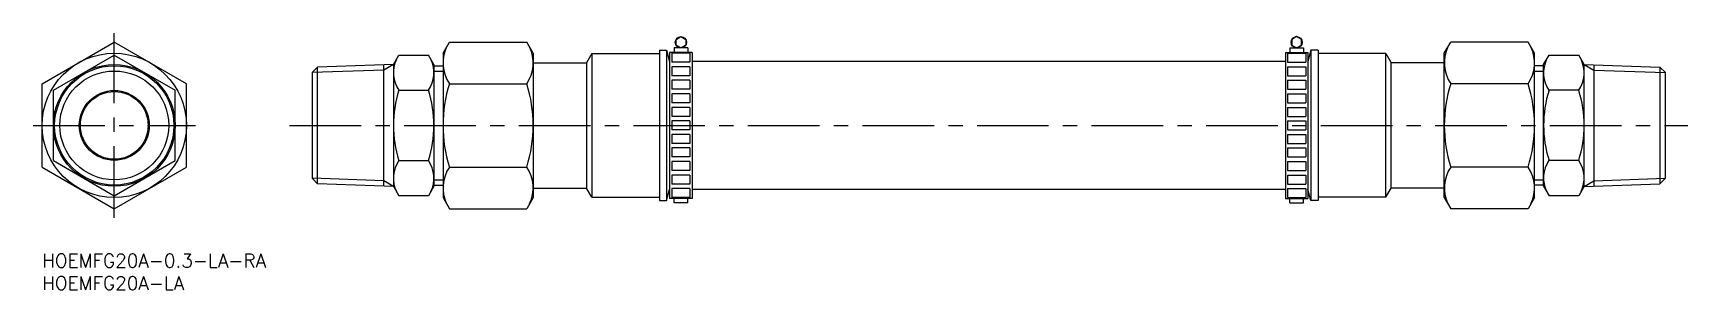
# Model space of a CAD drawing. Extents: x -2 to 365, y -8 to 49.
import ezdxf

# ---------------------------------------------------------------- set-up
doc = ezdxf.new("R2010")
doc.units = 0
doc.header["$LTSCALE"] = 0.5
doc.linetypes.add('CENTER', pattern=[50.8, 31.75, -6.35, 6.35, -6.35])
for name, color, linetype in [('MSM_CENTER', 1, 'CENTER'), ('MSM_CONTINUOUS', 7, 'CONTINUOUS'), ('MSM_NARROW', 5, 'CONTINUOUS'), ('MSM_PART_NUMBER', 7, 'CONTINUOUS')]:
    doc.layers.add(name, color=color, linetype=linetype)
doc.styles.get("Standard").update_dxf_attribs({"font": 'txt.shx', "height": 3, "bigfont": 'bigfont.shx'})

# ---------------------------------------------------------------- blocks, each defined once
blk = doc.blocks.new('*U11')
at = {"layer": 'MSM_PART_NUMBER'}
blk.add_text('HOEMFG20A-0.3-LA-RA', height=3, dxfattribs=at).set_placement((0, -3))
blk = doc.blocks.new('*U12')
at = {"layer": 'MSM_PART_NUMBER'}
blk.add_text('HOEMFG20A-LA', height=3, dxfattribs=at).set_placement((0, -8))

msp = doc.modelspace()

# ---------------------------------------------------------------- linework, layer by layer
at = {"layer": 'MSM_CENTER'}
for p, q in [((16, 8), (16, 48.95)), ((-2, 28.48), (34, 28.48)), ((54.88, 28.48), (364.88, 28.48))]:
    msp.add_line(p, q, dxfattribs=at)
at = {"layer": 'MSM_CONTINUOUS'}
for p, q in [((140.54, 47.55), (141.63, 48.18)), ((141.63, 48.18), (142.71, 47.55)), ((278.14, 48.18), (277.06, 47.55)), ((279.22, 47.55), (278.14, 48.18)), ((0, 37.71), (16, 46.95)), ((2.5, 36.27), (16, 44.06)), ((32, 37.71), (16, 46.95)), ((16, 44.06), (29.5, 36.27)), ((77.88, 41.98), (79.09, 44.06)), ((79.09, 44.06), (85.68, 44.06)), ((86.88, 41.98), (85.68, 44.06)), ((88.88, 44.48), (90.31, 46.95)), ((88.88, 44.48), (88.88, 12.48)), ((90.31, 46.95), (107.45, 46.95)), ((108.88, 44.48), (107.45, 46.95)), ((108.88, 44.48), (108.88, 12.48)), ((121.88, 44.41), (120.7, 42.36)), ((121.88, 44.41), (121.88, 12.54)), ((121.88, 44.41), (136.88, 44.41)), ((136.88, 45.16), (138.46, 45.16)), ((136.88, 45.16), (136.88, 11.79)), ((138.46, 45.16), (139.13, 42.68)), ((138.46, 45.16), (138.46, 11.79)), ((144.13, 44.68), (139.13, 44.68)), ((139.13, 44.68), (139.13, 12.28)), ((143.63, 44.48), (139.63, 44.48)), ((139.63, 44.48), (139.63, 42.48)), ((143.13, 45.68), (140.13, 45.68)), ((140.13, 45.68), (140.13, 44.68)), ((140.54, 46.3), (140.54, 47.55)), ((141.63, 45.68), (140.54, 46.3)), ((142.71, 46.3), (141.63, 45.68)), ((142.71, 47.55), (142.71, 46.3)), ((143.13, 45.68), (143.13, 44.68)), ((143.63, 44.48), (143.63, 42.48)), ((144.13, 44.68), (144.13, 12.28)), ((275.64, 44.68), (280.64, 44.68)), ((275.64, 44.68), (275.64, 12.28)), ((276.14, 44.48), (280.14, 44.48)), ((276.14, 44.48), (276.14, 42.48)), ((276.64, 45.68), (279.64, 45.68)), ((276.64, 45.68), (276.64, 44.68)), ((277.06, 47.55), (277.06, 46.3)), ((277.06, 46.3), (278.14, 45.68)), ((278.14, 45.68), (279.22, 46.3)), ((279.22, 46.3), (279.22, 47.55)), ((279.64, 45.68), (279.64, 44.68)), ((280.14, 44.48), (280.14, 42.48)), ((281.31, 45.16), (280.64, 42.68)), ((280.64, 44.68), (280.64, 12.28)), ((282.88, 45.16), (281.31, 45.16)), ((281.31, 45.16), (281.31, 11.79)), ((282.88, 45.16), (282.88, 11.79)), ((297.88, 44.41), (282.88, 44.41)), ((297.88, 12.54), (297.88, 44.41)), ((297.88, 44.41), (299.07, 42.36)), ((310.88, 44.48), (312.31, 46.95)), ((310.88, 12.48), (310.88, 44.48)), ((329.45, 46.95), (312.31, 46.95)), ((330.88, 44.48), (329.45, 46.95)), ((330.88, 12.48), (330.88, 44.48)), ((332.88, 41.98), (334.09, 44.06)), ((334.09, 44.06), (340.68, 44.06)), ((341.88, 41.98), (340.68, 44.06)), ((59.88, 40.2), (61.09, 41.4)), ((77.88, 41.99), (61.09, 41.4)), ((61.09, 15.55), (61.09, 41.4)), ((75.74, 15.03), (75.74, 41.92)), ((77.88, 41.99), (77.88, 14.96)), ((86.88, 41.98), (86.88, 14.98)), ((86.88, 41.7), (88.88, 41.7)), ((108.88, 42.36), (120.7, 42.36)), ((120.7, 42.36), (120.7, 14.59)), ((143.63, 42.48), (139.63, 42.48)), ((143.63, 41.48), (139.63, 41.48)), ((139.63, 41.48), (139.63, 39.48)), ((143.63, 41.48), (143.63, 39.48)), ((275.64, 42.68), (144.13, 42.68)), ((276.14, 42.48), (280.14, 42.48)), ((276.14, 41.48), (280.14, 41.48)), ((276.14, 41.48), (276.14, 39.48)), ((280.14, 41.48), (280.14, 39.48)), ((310.88, 42.36), (299.07, 42.36)), ((299.07, 14.59), (299.07, 42.36)), ((332.88, 41.7), (330.88, 41.7)), ((332.88, 14.98), (332.88, 41.98)), ((341.88, 41.99), (358.68, 41.4)), ((341.88, 14.96), (341.88, 41.99)), ((344.03, 41.92), (344.03, 15.03)), ((358.68, 41.4), (358.68, 15.55)), ((359.88, 40.2), (358.68, 41.4)), ((0, 19.24), (0, 37.71)), ((32, 19.24), (32, 37.71)), ((59.88, 40.2), (59.88, 16.75)), ((90.31, 37.71), (107.45, 37.71)), ((143.63, 39.48), (139.63, 39.48)), ((143.63, 38.48), (139.63, 38.48)), ((139.63, 38.48), (139.63, 36.48)), ((143.63, 38.48), (143.63, 36.48)), ((276.14, 39.48), (280.14, 39.48)), ((276.14, 38.48), (280.14, 38.48)), ((276.14, 38.48), (276.14, 36.48)), ((280.14, 38.48), (280.14, 36.48)), ((329.45, 37.71), (312.31, 37.71)), ((359.88, 16.75), (359.88, 40.2)), ((2.5, 20.68), (2.5, 36.27)), ((29.5, 20.68), (29.5, 36.27)), ((79.09, 36.27), (85.68, 36.27)), ((143.63, 36.48), (139.63, 36.48)), ((143.63, 35.48), (139.63, 35.48)), ((139.63, 35.48), (139.63, 33.48)), ((143.63, 33.48), (139.63, 33.48)), ((143.63, 35.48), (143.63, 33.48)), ((276.14, 36.48), (280.14, 36.48)), ((276.14, 35.48), (280.14, 35.48)), ((276.14, 35.48), (276.14, 33.48)), ((276.14, 33.48), (280.14, 33.48)), ((280.14, 35.48), (280.14, 33.48)), ((340.68, 36.27), (334.09, 36.27)), ((143.63, 32.48), (139.63, 32.48)), ((139.63, 32.48), (139.63, 30.48)), ((143.63, 30.48), (139.63, 30.48)), ((143.63, 29.48), (139.63, 29.48)), ((139.63, 29.48), (139.63, 27.48)), ((143.63, 32.48), (143.63, 30.48)), ((143.63, 29.48), (143.63, 27.48)), ((276.14, 32.48), (280.14, 32.48)), ((276.14, 32.48), (276.14, 30.48)), ((276.14, 30.48), (280.14, 30.48)), ((276.14, 29.48), (280.14, 29.48)), ((276.14, 29.48), (276.14, 27.48)), ((280.14, 32.48), (280.14, 30.48)), ((280.14, 29.48), (280.14, 27.48)), ((143.63, 27.48), (139.63, 27.48)), ((143.63, 26.48), (139.63, 26.48)), ((139.63, 26.48), (139.63, 24.48)), ((143.63, 26.48), (143.63, 24.48)), ((276.14, 27.48), (280.14, 27.48)), ((276.14, 26.48), (280.14, 26.48)), ((276.14, 26.48), (276.14, 24.48)), ((280.14, 26.48), (280.14, 24.48)), ((143.63, 24.48), (139.63, 24.48)), ((143.63, 23.48), (139.63, 23.48)), ((139.63, 23.48), (139.63, 21.48)), ((143.63, 23.48), (143.63, 21.48)), ((276.14, 24.48), (280.14, 24.48)), ((276.14, 23.48), (280.14, 23.48)), ((276.14, 23.48), (276.14, 21.48)), ((280.14, 23.48), (280.14, 21.48)), ((0, 19.24), (16, 10)), ((2.5, 20.68), (16, 12.89)), ((16, 12.89), (29.5, 20.68)), ((16, 10), (32, 19.24)), ((79.09, 20.68), (85.68, 20.68)), ((90.31, 19.24), (107.45, 19.24)), ((143.63, 21.48), (139.63, 21.48)), ((143.63, 20.48), (139.63, 20.48)), ((139.63, 20.48), (139.63, 18.48)), ((143.63, 18.48), (139.63, 18.48)), ((143.63, 20.48), (143.63, 18.48)), ((276.14, 21.48), (280.14, 21.48)), ((276.14, 20.48), (280.14, 20.48)), ((276.14, 20.48), (276.14, 18.48)), ((276.14, 18.48), (280.14, 18.48)), ((280.14, 20.48), (280.14, 18.48)), ((329.45, 19.24), (312.31, 19.24)), ((340.68, 20.68), (334.09, 20.68)), ((59.88, 16.75), (61.09, 15.55)), ((77.88, 14.96), (61.09, 15.55)), ((77.88, 14.98), (79.09, 12.89)), ((86.88, 14.98), (85.68, 12.89)), ((86.88, 15.25), (88.88, 15.25)), ((143.63, 17.48), (139.63, 17.48)), ((139.63, 17.48), (139.63, 15.48)), ((143.63, 15.48), (139.63, 15.48)), ((143.63, 17.48), (143.63, 15.48)), ((276.14, 17.48), (280.14, 17.48)), ((276.14, 17.48), (276.14, 15.48)), ((276.14, 15.48), (280.14, 15.48)), ((280.14, 17.48), (280.14, 15.48)), ((332.88, 15.25), (330.88, 15.25)), ((332.88, 14.98), (334.09, 12.89)), ((341.88, 14.98), (340.68, 12.89)), ((341.88, 14.96), (358.68, 15.55)), ((359.88, 16.75), (358.68, 15.55)), ((85.68, 12.89), (79.09, 12.89)), ((88.88, 12.48), (90.31, 10)), ((108.88, 12.48), (107.45, 10)), ((108.88, 14.59), (120.7, 14.59)), ((121.88, 12.54), (120.7, 14.59)), ((121.88, 12.54), (136.88, 12.54)), ((136.88, 11.79), (138.46, 11.79)), ((138.46, 11.79), (139.13, 14.28)), ((144.13, 12.28), (139.13, 12.28)), ((143.63, 14.48), (139.63, 14.48)), ((139.63, 14.48), (139.63, 12.48)), ((143.63, 12.48), (139.63, 12.48)), ((140.13, 11.28), (140.13, 12.28)), ((143.13, 11.28), (140.13, 11.28)), ((143.13, 11.28), (143.13, 12.28)), ((143.63, 14.48), (143.63, 12.48)), ((275.64, 14.28), (144.13, 14.28)), ((275.64, 12.28), (280.64, 12.28)), ((276.14, 14.48), (280.14, 14.48)), ((276.14, 14.48), (276.14, 12.48)), ((276.14, 12.48), (280.14, 12.48)), ((276.64, 11.28), (276.64, 12.28)), ((276.64, 11.28), (279.64, 11.28)), ((279.64, 11.28), (279.64, 12.28)), ((280.14, 14.48), (280.14, 12.48)), ((281.31, 11.79), (280.64, 14.28)), ((282.88, 11.79), (281.31, 11.79)), ((297.88, 12.54), (282.88, 12.54)), ((297.88, 12.54), (299.07, 14.59)), ((310.88, 14.59), (299.07, 14.59)), ((310.88, 12.48), (312.31, 10)), ((330.88, 12.48), (329.45, 10)), ((340.68, 12.89), (334.09, 12.89)), ((90.31, 10), (107.45, 10)), ((329.45, 10), (312.31, 10))]:
    msp.add_line(p, q, dxfattribs=at)
for centre, radius in [((141.63, 46.93), 1.25), ((278.14, 46.93), 1.25), ((16, 28.48), 16), ((16, 28.48), 13.5), ((16, 28.48), 13.22), ((16, 28.48), 7.75), ((16, 28.48), 7.5)]:
    msp.add_circle(centre, radius, dxfattribs=at)
for centre, radius, start, end in [((97.06, 42.33), 8.18, 154.3842, 214.3842), ((100.7, 42.33), 8.18, 325.6158, 25.6158), ((319.06, 42.33), 8.18, 154.3842, 214.3842), ((322.7, 42.33), 8.18, 325.6158, 25.6158), ((84.78, 40.17), 6.9, 154.3842, 214.3842), ((79.98, 40.17), 6.9, 325.6158, 25.6158), ((339.78, 40.17), 6.9, 154.3842, 214.3842), ((334.98, 40.17), 6.9, 325.6158, 25.6158), ((119.45, 28.48), 30.57, 162.412, 197.588), ((78.31, 28.48), 30.57, 342.412, 17.588), ((341.45, 28.48), 30.57, 162.412, 197.588), ((300.31, 28.48), 30.57, 342.412, 17.588), ((103.68, 28.48), 25.79, 162.412, 197.588), ((61.09, 28.48), 25.79, 342.412, 17.588), ((358.68, 28.48), 25.79, 162.412, 197.588), ((316.09, 28.48), 25.79, 342.412, 17.588), ((84.78, 16.78), 6.9, 145.6158, 205.6158), ((79.98, 16.78), 6.9, 334.3842, 34.3842), ((97.06, 14.62), 8.18, 145.6158, 205.6158), ((100.7, 14.62), 8.18, 334.3842, 34.3842), ((319.06, 14.62), 8.18, 145.6158, 205.6158), ((322.7, 14.62), 8.18, 334.3842, 34.3842), ((339.78, 16.78), 6.9, 145.6158, 205.6158), ((334.98, 16.78), 6.9, 334.3842, 34.3842)]:
    msp.add_arc(centre, radius, start, end, dxfattribs=at)
at = {"layer": 'MSM_NARROW'}
for p, q in [((75.74, 40.75), (59.88, 40.2)), ((77.88, 41.99), (75.74, 40.75)), ((86.88, 40.53), (88.88, 40.53)), ((330.88, 40.53), (332.88, 40.53)), ((341.88, 41.99), (344.03, 40.75)), ((344.03, 40.75), (359.88, 40.2)), ((75.74, 16.2), (59.88, 16.75)), ((77.88, 14.96), (75.74, 16.2)), ((86.88, 16.42), (88.88, 16.42)), ((330.88, 16.42), (332.88, 16.42)), ((341.88, 14.96), (344.03, 16.2)), ((344.03, 16.2), (359.88, 16.75))]:
    msp.add_line(p, q, dxfattribs=at)
msp.add_circle((16, 28.48), 12.06, dxfattribs=at)

# ---------------------------------------------------------------- block references
at = {"layer": 'MSM_CONTINUOUS'}
for name in ['*U11', '*U12']:
    msp.add_blockref(name, (0, 0), dxfattribs=at)

doc.saveas('drawing.dxf')
